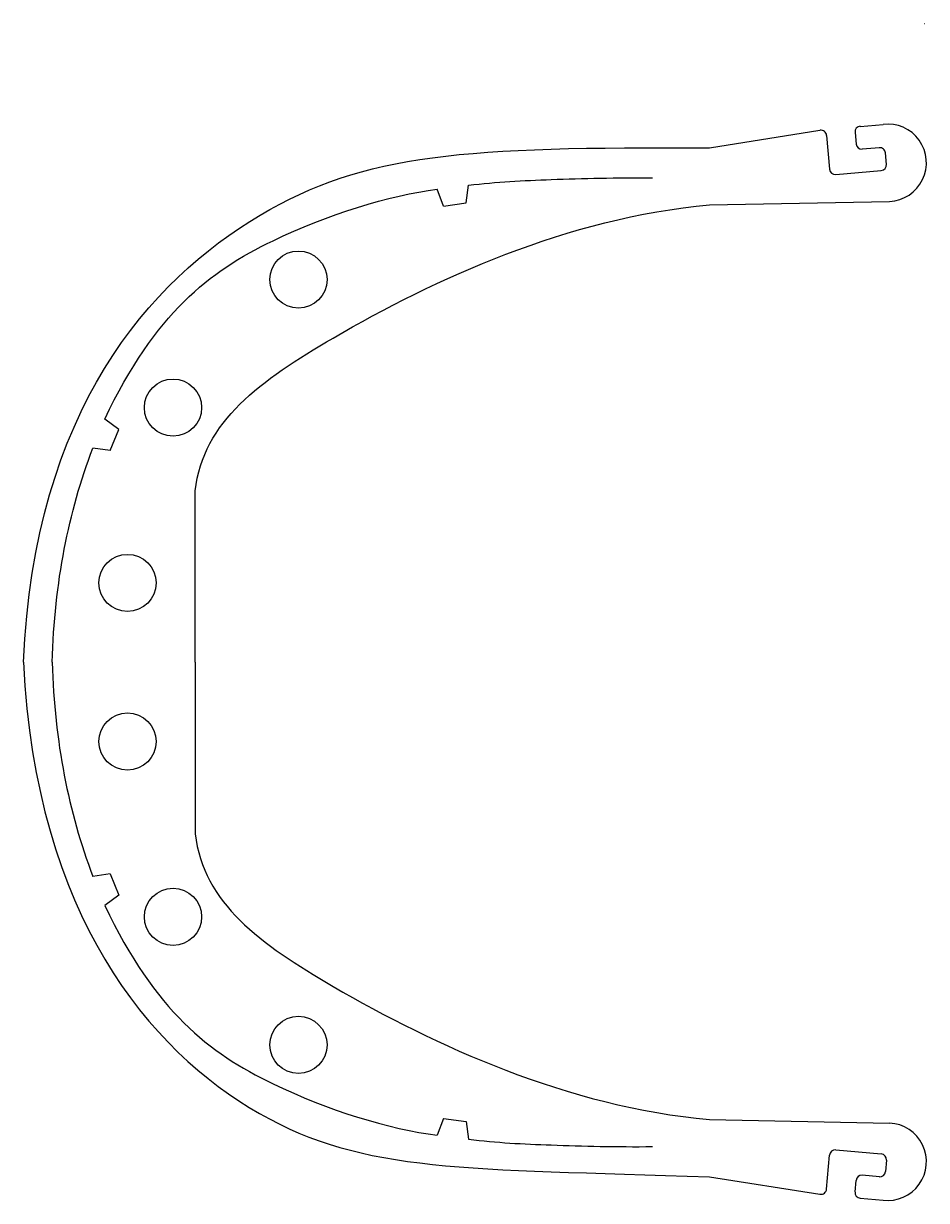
# Model space of a CAD drawing. Extents: x -169 to -11, y -59 to 147.
import ezdxf

# ---------------------------------------------------------------- set-up
doc = ezdxf.new("R2010")
doc.units = 0
doc.header["$MEASUREMENT"] = 0
doc.layers.add('MODELSKETCH_VISIBLE', color=7, linetype='CONTINUOUS')

msp = doc.modelspace()

# ---------------------------------------------------------------- linework, layer by layer
at = {"layer": 'MODELSKETCH_VISIBLE'}
for p, q in [((-48.77, 125.09), (-29.47, 128.15)), ((-23.34, 127.76), (-23.17, 125.74)), ((-22.43, 128.84), (-18.45, 129.19)), ((-28.32, 127.25), (-27.8, 121.32)), ((-19.09, 125.1), (-22.08, 124.83)), ((-17.84, 122.19), (-18.01, 124.19)), ((-26.71, 120.41), (-18.75, 121.11)), ((-95.34, 114.89), (-96.4, 117.83)), ((-91.38, 115.44), (-90.95, 118.53)), ((-95.34, 114.89), (-91.38, 115.44)), ((-48.77, 115.09), (-17.29, 115.7)), ((-152.09, 75.81), (-154.58, 77.64)), ((-153.6, 72.11), (-152.09, 75.81)), ((-153.6, 72.11), (-156.66, 72.55)), ((-138.77, 35.09), (-138.77, 65.09)), ((-138.77, 35.09), (-138.77, 5.09)), ((-153.6, -1.92), (-156.66, -2.36)), ((-153.6, -1.92), (-152.09, -5.62)), ((-152.09, -5.62), (-154.58, -7.45)), ((-95.34, -44.7), (-96.4, -47.64)), ((-95.34, -44.7), (-91.38, -45.25)), ((-91.38, -45.25), (-90.95, -48.34)), ((-48.77, -44.91), (-17.29, -45.52)), ((-28.32, -57.06), (-27.8, -51.13)), ((-26.71, -50.22), (-18.75, -50.92)), ((-17.84, -52.01), (-18.01, -54)), ((-48.77, -54.91), (-29.47, -57.96)), ((-48.77, -54.91), (-29.47, -57.96)), ((-23.34, -57.57), (-23.17, -55.55)), ((-19.09, -54.91), (-22.08, -54.65)), ((-22.43, -58.65), (-18.45, -59))]:
    msp.add_line(p, q, dxfattribs=at)
for centre in [(-120.69, 102.03), (-142.63, 79.63), (-150.59, 48.97), (-150.59, 21.22), (-142.63, -9.44), (-120.69, -31.84)]:
    msp.add_circle(centre, 5, dxfattribs=at)
for centre, radius, start, end in [((-11.16, 146.82), 0.00739, 191.3859, 7.0084), ((-29.31, 127.16), 1, 5, 99), ((-22.35, 127.85), 1, 95, 185), ((-17.62, 122.47), 6.77, 272.791, 97.0028), ((-22.17, 125.83), 1, 185, 275), ((-19.01, 124.1), 1, 5, 95), ((-18.83, 122.11), 1, 275, 5), ((-26.8, 121.41), 1, 185, 275), ((-17.62, -52.28), 6.77, 262.9972, 87.209), ((-26.8, -51.22), 1, 85, 175), ((-18.83, -51.92), 1, 355, 85), ((-22.17, -55.64), 1, 85, 175), ((-19.01, -53.91), 1, 265, 355), ((-29.31, -56.98), 1, 261, 355), ((-22.35, -57.66), 1, 175, 265)]:
    msp.add_arc(centre, radius, start, end, dxfattribs=at)
for points, knots in [([(-168.77, 35.09), (-166.88, 79.33), (-127.62, 123.09), (-91.49, 125.26), (-48.77, 125.09)], [0, 0, 0, 0, 0.513353, 1, 1, 1, 1]), ([(-90.95, 118.53), (-85.99, 119.14), (-76.39, 119.6), (-65.01, 119.88), (-58.77, 119.82)], [0, 0, 0, 0, 0.475287, 1, 1, 1, 1]), ([(-154.58, 77.64), (-145.61, 96.24), (-128.71, 109.36), (-104.76, 116.8), (-96.4, 117.83)], [0, 0, 0, 0, 0.544194, 1, 1, 1, 1]), ([(-138.77, 65.09), (-137.29, 77.25), (-113.51, 94.4), (-73.71, 112.84), (-48.77, 115.09)], [0, 0, 0, 0, 0.41799, 1, 1, 1, 1]), ([(-168.77, 35.09), (-166.64, -9.2), (-128.08, -55.12), (-91.39, -53.47), (-48.77, -54.91)], [0, 0, 0, 0, 0.514274, 1, 1, 1, 1]), ([(-138.77, 5.09), (-137.29, -7.06), (-113.51, -24.21), (-73.71, -42.65), (-48.77, -44.91)], [0, 0, 0, 0, 0.41799, 1, 1, 1, 1]), ([(-154.58, -7.45), (-145.61, -26.05), (-128.71, -39.18), (-104.76, -46.61), (-96.4, -47.64)], [0, 0, 0, 0, 0.544194, 1, 1, 1, 1]), ([(-90.95, -48.34), (-85.99, -48.95), (-76.39, -49.41), (-65.01, -49.69), (-58.77, -49.63)], [0, 0, 0, 0, 0.475287, 1, 1, 1, 1])]:
    msp.add_open_spline(points, degree=3, knots=knots, dxfattribs=at)
for points in [[(-163.77, 35.09), (-163.33, 49.18), (-160.93, 61.21), (-156.66, 72.55)], [(-163.77, 35.09), (-163.33, 21.01), (-160.93, 8.98), (-156.66, -2.36)]]:
    msp.add_open_spline(points, degree=3, dxfattribs=at)

doc.saveas('drawing.dxf')
